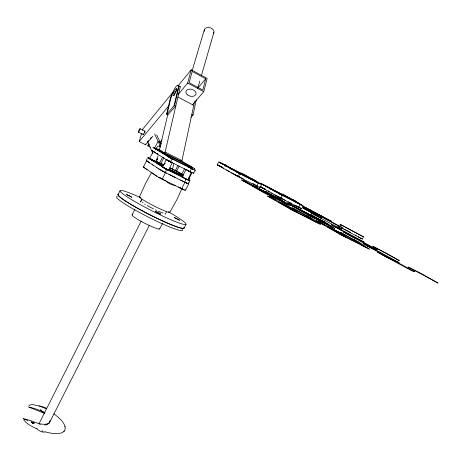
<?xml version="1.0" encoding="UTF-8"?>
<svg xmlns="http://www.w3.org/2000/svg" width="461" height="461" viewBox="0 0 461 461"><rect width="100%" height="100%" fill="white"/><g stroke="black" fill="none" stroke-linecap="round" stroke-linejoin="round"><path stroke-width="0.69" d="M50.157 420.645C49.471 425.134 43.495 424.46 40.153 423.924M49.736 421.798L49.35 422.956M185.967 179.047L188.278 180.078L192.047 172.656L166.6 159.863L151.398 150.361L151.848 150.482M225.596 166.479L225.827 165.165M28.691 406.21C30.593 403.11 35.249 405.288 38.09 405.847M181.329 161.823L181.968 160.566L194.617 101.357M190.975 117.192L193.015 115.089L196.259 99.881M172.518 169.302L173.757 163.684M164.151 153.962L165.107 152.055L180.286 86.783L179.485 86.351A43.657 9.301 -63.6 0 0 179.173 86.259A41.68 8.88 -63.6 0 0 178.92 86.224L178.638 86.23M180.286 86.783L179.052 86.051L174.598 105.408L175.825 106.053L167.781 114.818L166.577 114.19L173.999 106.082L178.718 85.85L178.228 85.631A33.296 7.036 -63.5 0 0 177.52 85.533M156.521 162.018L158.014 155.743M159.333 150.165L167.942 113.896M166.577 114.19L170.547 97.525L171.999 94.228A31.308 6.731 -63.1 0 1 173.417 91.117A18.313 3.89 -63.2 0 1 173.699 90.54L174.875 88.293A4.091 0.859 -63.2 0 1 175.491 87.325L176.131 86.501A5.734 1.204 -63.2 0 1 176.77 85.867L177.514 85.544M167.176 113.544L171.515 95.318M192.531 104.699L203.745 91.699L207.139 78.439L191.246 69.79L178.038 85.959M205.704 78.779L202.805 90.051L189.148 82.703L192.179 71.432L205.704 78.779L197.798 88.086M178.067 94.643L187.662 83.055L191.246 69.79M150.355 147.174L147.779 145.878L148.961 143.849M141.579 133.552L139.216 141.567L145.618 144.789L145.901 143.832M197.821 87.901L199.809 81.055M201.394 75.581L213.892 32.449M142.564 130.215L142.956 128.878L173.48 91.532M192.058 70.959L204.281 29.936M185.506 178.856L182.153 176.938L186.025 169.515M139.441 196.922L145.676 183.178L151.15 173.353M140.663 201.797L141.7 199.359M181.715 189.079L177.07 199.296L169.798 212.314M140.617 201.912L141.66 199.475M311.008 212.406L303.54 208.407L304.122 207.145L302.693 206.332M304.122 207.145L342.114 227.492L341.445 228.748L337.59 227.204L313.693 214.411L314.293 213.115L312.558 212.118A33.866 0.692 27.6 0 1 311.578 211.536L311.221 211.299L314.707 212.988A18.642 0.392 27.6 0 1 315.261 213.27A31.895 0.674 27.6 0 1 318.309 214.843L321.634 216.549L321.254 217.344M311.048 211.357L311.411 210.585L308.184 208.925A30.899 0.634 27.6 0 0 305.211 207.392A18.071 0.369 27.6 0 0 304.681 207.116L302.693 206.107M118.039 194.709L119.981 190.825M147.197 161.223L146.638 160.849A5.503 0.288 27.1 0 1 146.287 160.555L147.307 158.544M147.082 169.602L143.746 167.331A5.497 0.328 27.1 0 1 143.4 167.026L146.575 160.71A5.659 0.3 27.1 0 1 146.656 160.716L146.8 160.751M154.216 160.849L155.138 161.454L149.485 158.693L153.265 151.433M157.178 150.13L157.748 149.001L161.408 150.845L164.56 153.156L181.415 161.655L179.899 160.572M132.077 214.861L134.906 209.225M159.362 163.488L162.554 157.138M160.67 164.058L163.886 157.662M164.859 168.519L162.474 167.136L166.248 159.633L166.623 159.748M164.646 164.318L165.274 163.067M168.202 169.879L166.767 169.481L165.217 172.472L166.433 173.077M170.535 161.92L172.045 158.918L195.187 170.403M158.826 177.404L162.203 179.162L165.487 172.65L164.761 172.241M38.978 423.809L141.141 221.24M165.747 168.974L168.657 170.316L172.241 162.652M175.33 170.576L177.9 165.493M176.229 171.907L179.099 166.237M49.413 422.858L149.272 225.464M181.553 174.684L184.579 168.709M159.696 228.944L162.549 223.337M191.482 168.703L189.972 171.676L193.683 173.359L193.436 172.616M143.411 167.015A5.653 0.34 27.1 0 1 143.504 167.003A5.1 0.305 27.1 0 1 143.872 167.107L144.558 167.378A5.446 0.328 27.1 0 0 143.838 167.395L156.613 176.09A5.601 0.346 27.1 0 0 162.203 179.162L181.657 188.751L184.936 182.302L181.306 180.499M188.313 178.545L191.453 172.362M188.682 183.242L189.678 181.288M193.948 172.887L194.98 170.864M185.737 189.725L188.399 184.492M184.1 228.08L186.06 224.253M224.807 166L225.377 164.894L219.396 162.243L258.316 182.262M230.148 169.124L230.725 168.006M232.742 173.67L238.256 176.592L239.772 173.664M238.256 176.592L256.748 186.019L258.252 183.115L261.502 184.7L258.367 182.297M260.258 187.131L261.283 185.161M269.944 189.448L270.515 188.353L260.817 183.42L298.607 202.863M260.102 186.734L280.91 198.316L282.414 195.452L283.261 195.781L278.277 193.176L303.205 206.015L298.676 202.909M280.91 198.316L298.745 207.41L300.244 204.569M337.59 227.204L338.276 225.925L342.114 227.492M339.855 226.397L340.742 224.732L339.947 224.219L363.493 236.85L362.242 239.08L341.422 227.953M152.291 152.193L152.943 150.995L153.306 151.122M154.562 147.993L158.129 141.389L160.29 142.489M217.206 164.756L218.266 162.802M155.68 149.064L156.371 147.848A9.525 2.109 -64 0 1 156.746 147.428L156.878 147.29A12.516 2.778 -64 0 1 157.898 146.396L159.333 145.889L160.797 146.529M165.113 214.313L166.456 212.025M45.138 431.842C50.883 433.663 68.424 436.584 64.644 425.238C62.362 420.38 58.051 416.871 53.799 413.782M49.148 423.25L46.82 424.69M139.216 141.567L168.922 105.684M147.704 141.688L148.603 140.617M149.958 139.015L151.306 137.407M145.618 144.789L152.822 136.243M147.779 145.878L149.134 144.281M159.817 142.616L162.157 139.908M44.763 412.388L36.356 409.155A102.163 93.116 -39.7 0 0 32.8 408.02L28.836 407.109L44.314 413.263A5.065 0.709 19.3 0 0 44.285 413.344M173.999 106.082L174.598 105.408M162.474 167.136L162.969 167.285M63.952 431.398L64.286 431.047M149.485 158.693L152.188 159.927M188.255 180.095L187.863 179.773M46.382 424.806L44.729 425.054M182.158 176.926L183.167 177.306M189.88 180.798L185.8 178.96M39.375 423.82L30.582 420.645A102.319 92.822 -39.4 0 0 27.02 419.527L23.05 418.634L28.04 420.686M155.173 148.632L160.261 151.254L155.178 148.661M316.056 220.594L319.519 222.104A13.398 0.357 27.6 0 0 319.888 222.237L318.724 221.349L327.846 226.455L345.981 235.669L340.702 232.517L349.697 237.386A13.173 0.34 27.7 0 0 351.276 238.245L360.951 243.489L369.336 249.101M39.911 424.742L40.245 424.8M339.878 234.05L345.934 237.219L339.878 234.061M320.366 224.34L290.666 209.334L267.922 196.294M172.414 162.825L170.23 161.805M289.266 205.422L259.618 190.295M32.31 423.175L33.636 423.457L32.299 423.175M186.25 169.469L186.521 169.711M334.651 228.483L308.397 215.172L287.341 203.249M317.6 222.859L311.498 219.69L317.623 222.882M318.758 222.035L324.532 225.026L318.695 221.983M334.842 226.668L342.621 230.736L334.836 226.679M260.211 183.161L260.782 183.403M185.944 182.51L186.232 182.642L185.777 182.302M256.218 181.196L251.343 178.661L256.212 181.196M301.385 208.579L301.713 208.845M321.939 216.935L314.633 213.103L321.951 216.929M31.797 422.311L33.768 422.939M182.833 189.039L182.124 188.756M42.032 430.879L43.069 431.219M191.378 172.351L191.01 172.201M163.373 179.462L159.068 177.289M327.229 219.488L331.159 221.124L311.411 210.585M360.467 240.648L364.098 242.013L339.964 229.123A48.272 1.176 27.6 0 0 336.663 227.417A16.89 0.398 27.6 0 0 333.245 225.671M146.886 160.705L146.391 160.537A5.659 0.3 27.1 0 0 146.31 160.537M185.996 182.585L185.57 182.412L185.875 182.539M262.58 187.662L261.998 187.414M301.644 208.821L298.745 207.41M299.448 207.663L297.708 206.81M310.927 212.089L310.357 211.83M184.469 190.041L179.842 187.852M183.213 177.387L182.406 176.92L183.299 177.243M171.786 162.364L171.123 162.07M151.98 150.534L152.332 150.689M150.931 158.93L150.626 158.803M187.229 179.634L186.878 179.479M149.998 158.532L148.73 157.985L151.911 159.569M234.453 174.448L236.366 175.549M310.927 212.671L310.645 212.579L311.261 212.976A42.4 0.922 27.6 0 0 311.607 213.184A44.412 0.968 27.6 0 0 312.114 213.489L313.693 214.411M321.144 218.128L320.435 217.794M186.889 183.184L187.471 183.432A5.544 0.3 27.2 0 0 188.399 183.749M164.692 168.467L168.063 170L167.199 169.435M157.748 149.001L158.607 149.802L152.862 147.439L171.158 158.469M36.989 428.914C32.235 426.69 27.268 424.258 23.868 420.127M186.578 183.04L187.736 183.611A5.544 0.3 27.2 0 0 188.664 183.927M297.76 208.355L289.75 203.883L290.551 204.54A12.251 0.3 27.5 0 1 290.153 204.384L286.702 202.834L287.278 203.215M171.244 162.289L170.708 162.042M151.006 159.206L150.061 158.832L151.421 159.679M311.077 212.734L311.884 213.12M261.635 187.247L260.984 186.947M284.719 201.935L268.924 193.171L265.467 191.407L270.699 194.594L253.227 185.702L244.48 180.712C250.565 184.377 238.596 178.274 242.054 180.216M190.681 171.878L190.289 171.694M186.705 179.248L182.752 177.231L183.271 177.606M186.25 182.89L186.843 183.219M181.928 188.67L181.081 188.267M294.867 205.22L294.55 205.087L294.792 205.254M167.574 160.221L168.3 160.566M167.326 169.596L163.044 167.297M157.841 153.922L157.437 153.726M186.745 179.421L186.135 179.127M217.909 165.05L217.24 164.756L217.615 165.021M234.563 174.5L238.003 176.252M190.658 172.045L190.076 171.763M219.724 165.908L219.327 165.718M219.188 165.655L218.451 165.309M185.892 182.723L186.515 183.063M219.355 162.22L218.687 161.92L219.084 162.191M151.214 159.299L151.871 159.621M218.289 165.228L217.949 165.067L222.415 167.343M277.124 196.179L277.799 196.507M253.239 184.014C251.735 183.42 258.834 187.097 257.146 186.042M304.341 208.585L305.003 208.908M157.921 153.997L157.368 153.726M166.767 169.481L166.098 169.152M167.96 160.221L168.403 160.44M151.525 159.598L150.079 158.987L151.006 159.592M185.518 182.539L186.163 182.896M167.666 160.226L168.807 160.82M314.604 214.624L315.082 214.861M170.691 161.863L170.011 161.529M190.076 171.59L189.402 171.262M185.109 182.343L185.783 182.717M220.053 166.185L220.612 166.461M223.804 168.225L223.447 168.046M295.161 205.364L295.714 205.641M151.49 159.546L152.32 159.84M164.491 167.983L165.217 168.38M162.203 179.162L164.035 180.061M264.977 189.217L265.749 189.586L265.236 189.252M310.138 211.72L309.348 211.328M185.374 182.516L184.665 182.124L186.175 179.156L167.331 169.781M168.253 160.509L168.634 160.733M170.063 161.725L170.443 161.949M190.139 171.832L189.229 171.342M164.854 168.04L165.315 168.271M164.698 168.086L165.038 168.294M166.098 172.95L175.249 177.491M180.7 180.193L168.876 174.287M253.596 184.187L254.207 184.492M320.188 217.673L319.629 217.396M156.803 153.415L156.631 153.334M180.43 180.02L183.455 181.519M282.432 195.395L281.412 194.876M312.016 213.189L312.633 213.501A15.876 0.357 27.6 0 1 315.86 215.149M169.89 161.638L170.236 161.84M189.932 171.728L189.056 171.25M155.922 160.768L159.022 162.883M176.16 170.875L180.706 173.59A11.41 0.547 27.3 0 0 181.893 174.264L182.279 174.477M153.818 160.52L158.907 163.061M179.266 173.221L181.813 174.489M264.793 189.125L264.188 188.82M315.353 214.993L315.929 215.281M145.059 132.716L144.489 132.434M365.164 244.514L363.112 243.575L364.069 244.203A49.402 1.222 27.7 0 0 364.542 244.486A51.753 1.279 27.7 0 0 365.227 244.895L395.97 261.508L399.134 262.534L372.373 248.214A53.061 1.4 27.7 0 0 368.8 246.37A18.498 0.473 27.7 0 0 365.124 244.491M379.374 252.905L377.323 251.96L378.377 252.663A51.361 1.308 27.8 0 0 378.89 252.974A53.804 1.366 27.8 0 0 379.628 253.406L411.857 270.843L414.773 271.69L386.814 256.719A55.257 1.504 27.7 0 0 383.126 254.812A19.229 0.507 27.7 0 0 379.334 252.882M185.627 178.874L185.939 179.07M305.268 209.04L305.827 209.323M333.28 225.688L331.286 224.749L332.001 225.239A45.115 1.037 27.7 0 0 332.393 225.475A47.258 1.083 27.7 0 0 332.969 225.821L377.225 249.701L373.756 248.456L345.053 232.966A48.929 1.158 27.7 0 1 344.442 232.598A46.705 1.106 27.7 0 1 344.015 232.344L343.203 231.814L345.231 232.747M153.824 147.814L194.34 168.432M156.463 153.248L156.752 153.421M168.859 160.664L169.331 160.906M168.68 160.722L168.98 160.906M169.711 161.546L170.017 161.736M165.032 172.42L163.897 171.803M180.862 188.157L180.153 187.794M341.993 227.999L343.272 228.65M262.401 187.765L260.995 187.085L263.041 188.226M278 196.605L278.623 196.922M165.107 152.055L181.968 160.566M171.285 158.417L173.555 159.46L168.346 156.757L170.789 158.163M172.045 158.918L171.043 158.29M152.458 160.365L154.919 161.477L153.536 160.63M152.66 160.509L155.501 161.776L153.778 160.607M319.335 217.246L315.255 215.103M256.748 186.019L259.998 187.587L259.215 186.924M245.88 182.049L244.002 181.15L249.424 183.979L246.116 182.17M278.853 198.835L277.096 198.011L282.449 200.789L279.078 198.95M290.833 204.915L289.122 204.108L294.446 206.88L291.058 205.03M322.573 221.078C317.387 218.572 329.92 225.095 324.584 222.127M138.352 132.105L143.452 134.693M160.03 143.106L161.31 143.751M257.52 182.677L259.238 183.513L254.218 180.891L257.301 182.568M344.471 229.261L345.064 229.561M309.06 211.184L305.107 209.11M260.655 186.843L263.214 188.146M264.487 188.797L265.767 189.448M222.83 167.735L221.689 167.153M287.289 203.071L328.468 224.196M242.267 180.17L281.792 200.299M140.052 128.688A1.907 0.375 -63.9 0 1 139.049 131.443A1.907 0.375 -63.9 0 1 138.507 131.068A1.907 0.375 -63.9 0 1 140.052 128.688L145.152 131.287M189.171 171.146L187.673 170.357M169.775 161.413L166.934 159.852M165.39 168.472L165.787 168.634M165.787 169.037L165.124 168.691M164.594 172.201L163.482 171.59M258.252 183.115L238.101 172.8M306.121 209.473L306.738 209.79M262.609 187.869L263.035 188.088M296.118 205.848L296.556 206.067M254.42 184.602L255.106 184.953M345.652 229.86L346.828 230.465M316.534 215.592L316.863 215.76M263.98 188.716L263.283 188.353M237.115 175.935L239.357 177.03L238.228 176.373M322.798 221.188L324.325 221.989M152.447 160.399L151.392 159.846M297.483 206.695L295.04 205.393M189.068 171.29L188.203 170.841M309.85 211.311L310.178 211.484M278.853 197.043L279.579 197.417M236.591 175.733L236.994 175.946M354.365 237.444L352.112 236.28A50.047 1.256 27.7 0 0 348.712 234.522A17.489 0.426 27.6 0 0 345.197 232.724M152.706 160.192L153.179 160.399M152.28 160.278L151.611 159.921M165.747 168.651L166.225 168.864M165.39 168.789L147.75 157.679L148.482 157.881A6.298 0.311 27.2 0 1 148.684 157.962M281.187 194.819L260.799 183.524M347.41 230.771L348.591 231.387M307.078 209.962L307.775 210.331M317.208 215.938L317.929 216.318M221.914 167.124L222.404 167.378M237.697 172.593L240.867 174.114L235.778 171.463L237.617 172.489M263.502 188.33L263.986 188.584M297.034 206.315L297.529 206.574M255.354 185.086L256.103 185.478M155.466 152.764L155.772 152.891M168.997 161.183L168.069 160.722M237.87 172.621L219.096 162.197M165.925 168.743L166.646 169.089M163.073 171.377L163.753 171.769M191.811 114.455L193.015 115.089M221.447 167.026L220.733 166.646M155.599 152.798L154.804 152.378M168.824 161.091L166.254 159.65M177.871 96.96L193.799 105.402M349.184 231.699L350.389 232.338M308.132 210.516L308.484 210.706M318.297 216.509L318.666 216.705M279.833 197.55L280.547 197.93M153.046 160.37L153.386 160.509M356.618 241.201L353.051 239.42L358.814 242.451L356.9 241.351M155.576 152.626L155.086 152.366M155.432 152.712L153.156 151.444M187.99 170.726L188.353 170.887M163.344 171.555L162.255 170.939M340.742 224.732L363.452 236.833M309.239 209.473L330.865 221.015M303.338 206.707L327.523 219.626M297.771 206.707L298.457 207.07M313.463 212.648L338.564 226.057M308.83 210.89L309.158 211.063M338.973 227.423L341.445 228.748M319.018 216.895L319.364 217.073M399.238 260.569L372.811 246.318L385.99 253.003L399.278 260.586M264.458 188.831L264.879 189.062M188.186 170.795L185.921 169.51M179.911 187.667L179.438 187.414M187.662 83.055L203.745 91.699M256.339 185.604L256.973 185.944M437.915 283.037L408.325 267.046L422.397 274.162L437.95 283.048M153.588 160.618L154.153 160.929M162.935 171.336L161.834 170.714A5.601 0.305 27.2 0 1 159.719 169.487L159.644 169.435M166.438 169.02L167.049 169.302M220.514 166.53L219.828 166.15M151.45 159.834L151.145 159.673M166.605 169.106L167.061 169.36M280.761 198.046L281.417 198.409M168.156 160.733L167.245 160.221M178.718 85.85L179.052 86.051M298.653 207.179L299.402 207.606M187.431 170.23L186.82 169.884M304.848 208.966L304.266 208.643M314.99 214.959L314.373 214.613M167.239 169.412L168.663 170.305M154.648 152.124L153.726 151.565M355.408 235.098L356.151 235.519M260.782 183.513L260.229 183.178M232.684 173.636L217.696 165.067M320.695 217.805L321.121 218.053M259.497 190.232L242.134 180.263M170.547 97.525L171.135 97.865M179.001 187.166L178.632 186.953M358.22 236.706L362.283 239.098M310.599 211.853L310.921 212.048M303.54 208.407L302.18 207.611M167.476 169.423L168.058 169.775M295.945 201.405L282.339 194.127L286.045 196.3M281.527 198.472L281.763 198.633L276.917 196.132M255.751 180.85L241.212 173.002L245.58 175.606M325.351 222.456L310.149 214.279L314.581 216.918M267.662 196.144C265.945 194.899 276.398 200.379 269.685 196.288L279.718 202.033L298.619 211.634L292.366 207.819L296.1 209.72L313.687 219.494L320.314 224.259M225.377 164.894L229.509 167.383M163.073 179.099L163.448 179.335M148.212 161.892L148.805 162.284M147.883 161.673L149.134 162.497M148.868 162.324L149.462 162.71M158.63 168.772L159.996 169.665A5.601 0.305 27.2 0 0 162.111 170.893M147.56 161.459L148.148 161.851M158.135 168.444L158.901 168.951M149.197 162.537L152.7 164.848M156.671 167.476L158.405 168.622M328.48 224.202L334.605 228.408M188.895 178.194L189.246 178.453M152.43 164.675L153.513 165.39M153.248 165.211L156.942 167.654M147.243 161.252L147.825 161.638M156.711 176.154L154.66 174.771M146.932 161.045L147.508 161.425M151.11 172.345L153.697 174.108M191.972 167.043L181.352 160.906M300.722 208.107L301.223 208.458M300.099 207.663L300.388 207.871M284.783 201.976L289.289 205.381M369.388 249.136L341.134 234.908L316.09 220.646M40.17 409.449L44.671 413.713M44.942 412.797L44.717 412.486A5.094 0.53 49.6 0 1 44.78 412.428M194.375 168.467L195.216 170.386M189.275 178.488L189.932 180.781M156.682 134.94L161.16 144.305M154.579 133.869L160.584 146.586M147.733 141.642L152.833 153.45M159.69 145.964L160.186 147.226M188.313 183.201L188.434 183.726M188.399 182.729L188.699 183.899M65.047 426.379L65.185 426.926M185.345 189.736L185.443 190.312A5.549 0.346 27.2 0 1 181.657 188.751M306.45 209.553A43.83 0.98 27.6 0 1 308.484 210.602M302.819 207.686A15.386 0.334 27.6 0 1 305.804 209.219M253.492 183.974A16.141 0.375 27.5 0 1 252.755 183.628M243.362 178.937A16.141 0.375 27.5 0 1 231.491 172.685M229.451 171.561A16.141 0.375 27.5 0 1 226.645 169.925M295.87 205.497A15.858 0.357 27.5 0 1 295.495 205.341M291.617 203.497A15.858 0.357 27.5 0 1 288.24 201.803M285.837 200.581A15.858 0.357 27.5 0 1 278.922 196.98M277.044 195.988A15.858 0.357 27.5 0 1 274.837 194.807M272.514 193.545A15.858 0.357 27.5 0 1 271.523 192.998M269.316 191.753A15.858 0.357 27.5 0 1 268.054 190.912M268.452 191.038A15.858 0.357 27.5 0 1 268.867 191.211M316.523 215.489A45.264 1.043 27.6 0 1 318.62 216.572M182.988 176.805A16.55 0.824 27.2 0 1 169.008 169.994M162.076 166.248A16.55 0.824 27.2 0 1 157.558 162.866M144.483 131.155A1.913 0.386 -63.9 0 1 144.719 131.834A1.913 0.386 -63.9 0 1 143.544 134.105A1.913 0.386 -63.9 0 1 143.083 133.857M174.01 95.75A4.063 0.859 -63.2 0 1 176.891 89.665M157.426 158.849A1.308 0.294 -64 0 1 156.602 159.927A1.308 0.294 -64 0 1 156.792 158.815M156.481 149.531A2.023 0.449 -63.9 0 1 156.7 149.583M204.304 31.285A4.973 3.63 16.1 0 1 210.003 27.66A4.973 3.63 16.1 0 1 213.189 33.711M182.544 175.808A16.429 0.807 27.2 0 1 169.026 169.141M163.246 166.023A16.429 0.807 27.2 0 1 163.897 164.865M170.628 168.173A16.429 0.807 27.2 0 1 183.311 175.013M183.109 175.964A15.392 0.755 27.2 0 1 169.21 169.181M163.021 165.822A15.392 0.755 27.2 0 1 163.609 164.796M169.752 167.787A15.392 0.755 27.2 0 1 183.173 175.024M159.61 228.541A15.507 1.706 26.9 0 1 144.742 223.262A15.507 1.706 26.9 0 1 132.601 214.751M184.048 227.671A37.018 3.613 27 0 1 148.701 214.209A37.018 3.613 27 0 1 118.748 194.283M168.253 211.743A37.041 3.452 27 0 1 177.906 222.577A37.041 3.452 27 0 1 126.003 196.121A37.041 3.452 27 0 1 140.951 197.827M162.987 212.953A12.245 1.141 27 0 1 158.4 211.201M156.486 210.331A12.245 1.141 27 0 1 155.524 209.876M153.519 208.896A12.245 1.141 27 0 1 147.203 205.508M145.44 204.454A12.245 1.141 27 0 1 144.691 203.975M143.054 202.828A12.245 1.141 27 0 1 142.328 202.125M39.341 423.884A5.665 0.784 -10.7 0 1 39.22 423.855M39.56 423.78A5.071 0.622 17.8 0 1 39.877 423.809M44.365 413.229A5.595 0.692 52.5 0 1 44.377 413.171M44.971 431.703A4.472 1.579 25.3 0 1 40.902 431.456A4.472 1.579 25.3 0 1 36.909 428.413M183.812 227.504A37.024 3.613 27 0 1 148.454 214.031A37.024 3.613 27 0 1 118.5 194.11M182.268 229.342A37.013 3.717 26.9 0 1 148.713 217.304A37.013 3.717 26.9 0 1 117.301 196.519M146.903 161.022A5.503 0.288 27.1 0 1 146.552 160.728M169.567 211.795A17.028 1.527 27 0 1 154.239 206.09A17.028 1.527 27 0 1 139.85 196.726M175.387 185.403A12.799 8.892 41.6 0 1 164.905 180.067M46.365 408.769L38.678 405.836L40.049 406.026A35.284 32.973 -42.7 0 1 42.648 406.804L46.573 408.285L46.365 408.769M131.777 197.21L126.36 194.502L129.074 195.539L131.765 197.233M179.525 220.174L174.258 217.477L179.525 220.174M311.567 218.468L305.701 215.402L311.555 218.468M307.458 214.509L312.944 217.39L307.458 214.509M390.334 258.863L381.483 254.218L390.334 258.863M295.893 211.858L289.715 208.637L295.893 211.858M311.63 210.902L304.519 207.191L311.63 210.902M192.871 169.187L187.685 166.513L192.871 169.187M192.128 167.326L187.12 164.75L192.128 167.326M300.993 204.845L296.037 202.27L300.993 204.845M286.811 204.114L281.245 201.209L286.811 204.114M375.611 250.19L367.094 245.719L375.611 250.19M366.749 247.793L360.738 244.647L366.749 247.793M275.828 200.316L269.881 197.222L275.828 200.316M296.602 201.849L291.813 199.359L296.602 201.849M266.781 193.925L261.197 191.004L266.781 193.914M354.982 238.032L346.931 233.819L354.982 238.032M332.208 227.192L326.74 224.328L332.208 227.181M267.265 186.832L262.436 184.308L267.265 186.826M34.31 423.031L31.008 421.913L34.27 423.031M225.844 165.655L220.911 163.096L225.85 165.655M335.683 231.537A19.16 0.519 27.6 0 0 361.562 244.601A19.16 0.519 27.6 0 0 336.542 230.978A19.16 0.519 27.6 0 0 335.683 231.537M286.022 206.355A19.495 0.542 27.6 0 0 313.14 220.047A19.495 0.542 27.6 0 0 288.603 206.649A19.495 0.542 27.6 0 0 286.022 206.355M303.92 212.394A17.455 0.432 27.6 0 0 327.99 224.588A17.455 0.432 27.6 0 0 305.758 212.509A17.455 0.432 27.6 0 0 303.92 212.394M259.382 189.799A17.76 0.449 27.5 0 0 283.302 201.82A17.76 0.449 27.5 0 0 259.969 189.223A17.76 0.449 27.5 0 0 259.382 189.799M234.344 170.53A16.152 0.317 27.5 0 0 256.466 181.743A16.152 0.317 27.5 0 0 235.663 170.599A16.152 0.317 27.5 0 0 234.344 170.53M275.298 191.43A15.864 0.305 27.5 0 0 297.564 202.782A15.864 0.305 27.5 0 0 277.85 192.162A15.864 0.305 27.5 0 0 275.298 191.43M168.674 156.584A16.579 0.628 27.3 0 0 191.177 167.591A16.579 0.628 27.3 0 0 169.498 155.783A16.579 0.628 27.3 0 0 168.674 156.584M174.425 94.384A4.063 0.853 -63.2 0 0 176.684 88.454A4.063 0.853 -63.2 0 0 173.313 93.306A4.063 0.853 -63.2 0 0 174.425 94.384M187.667 94.983A5.209 3.509 15.4 0 0 196.017 94.148A5.209 3.509 15.4 0 0 189.304 89.129A5.209 3.509 15.4 0 0 187.667 94.983M156.579 212.296A3.077 0.294 27 0 0 160.826 214.181A3.077 0.294 27 0 0 156.861 211.864A3.077 0.294 27 0 0 156.579 212.296"/></g></svg>
